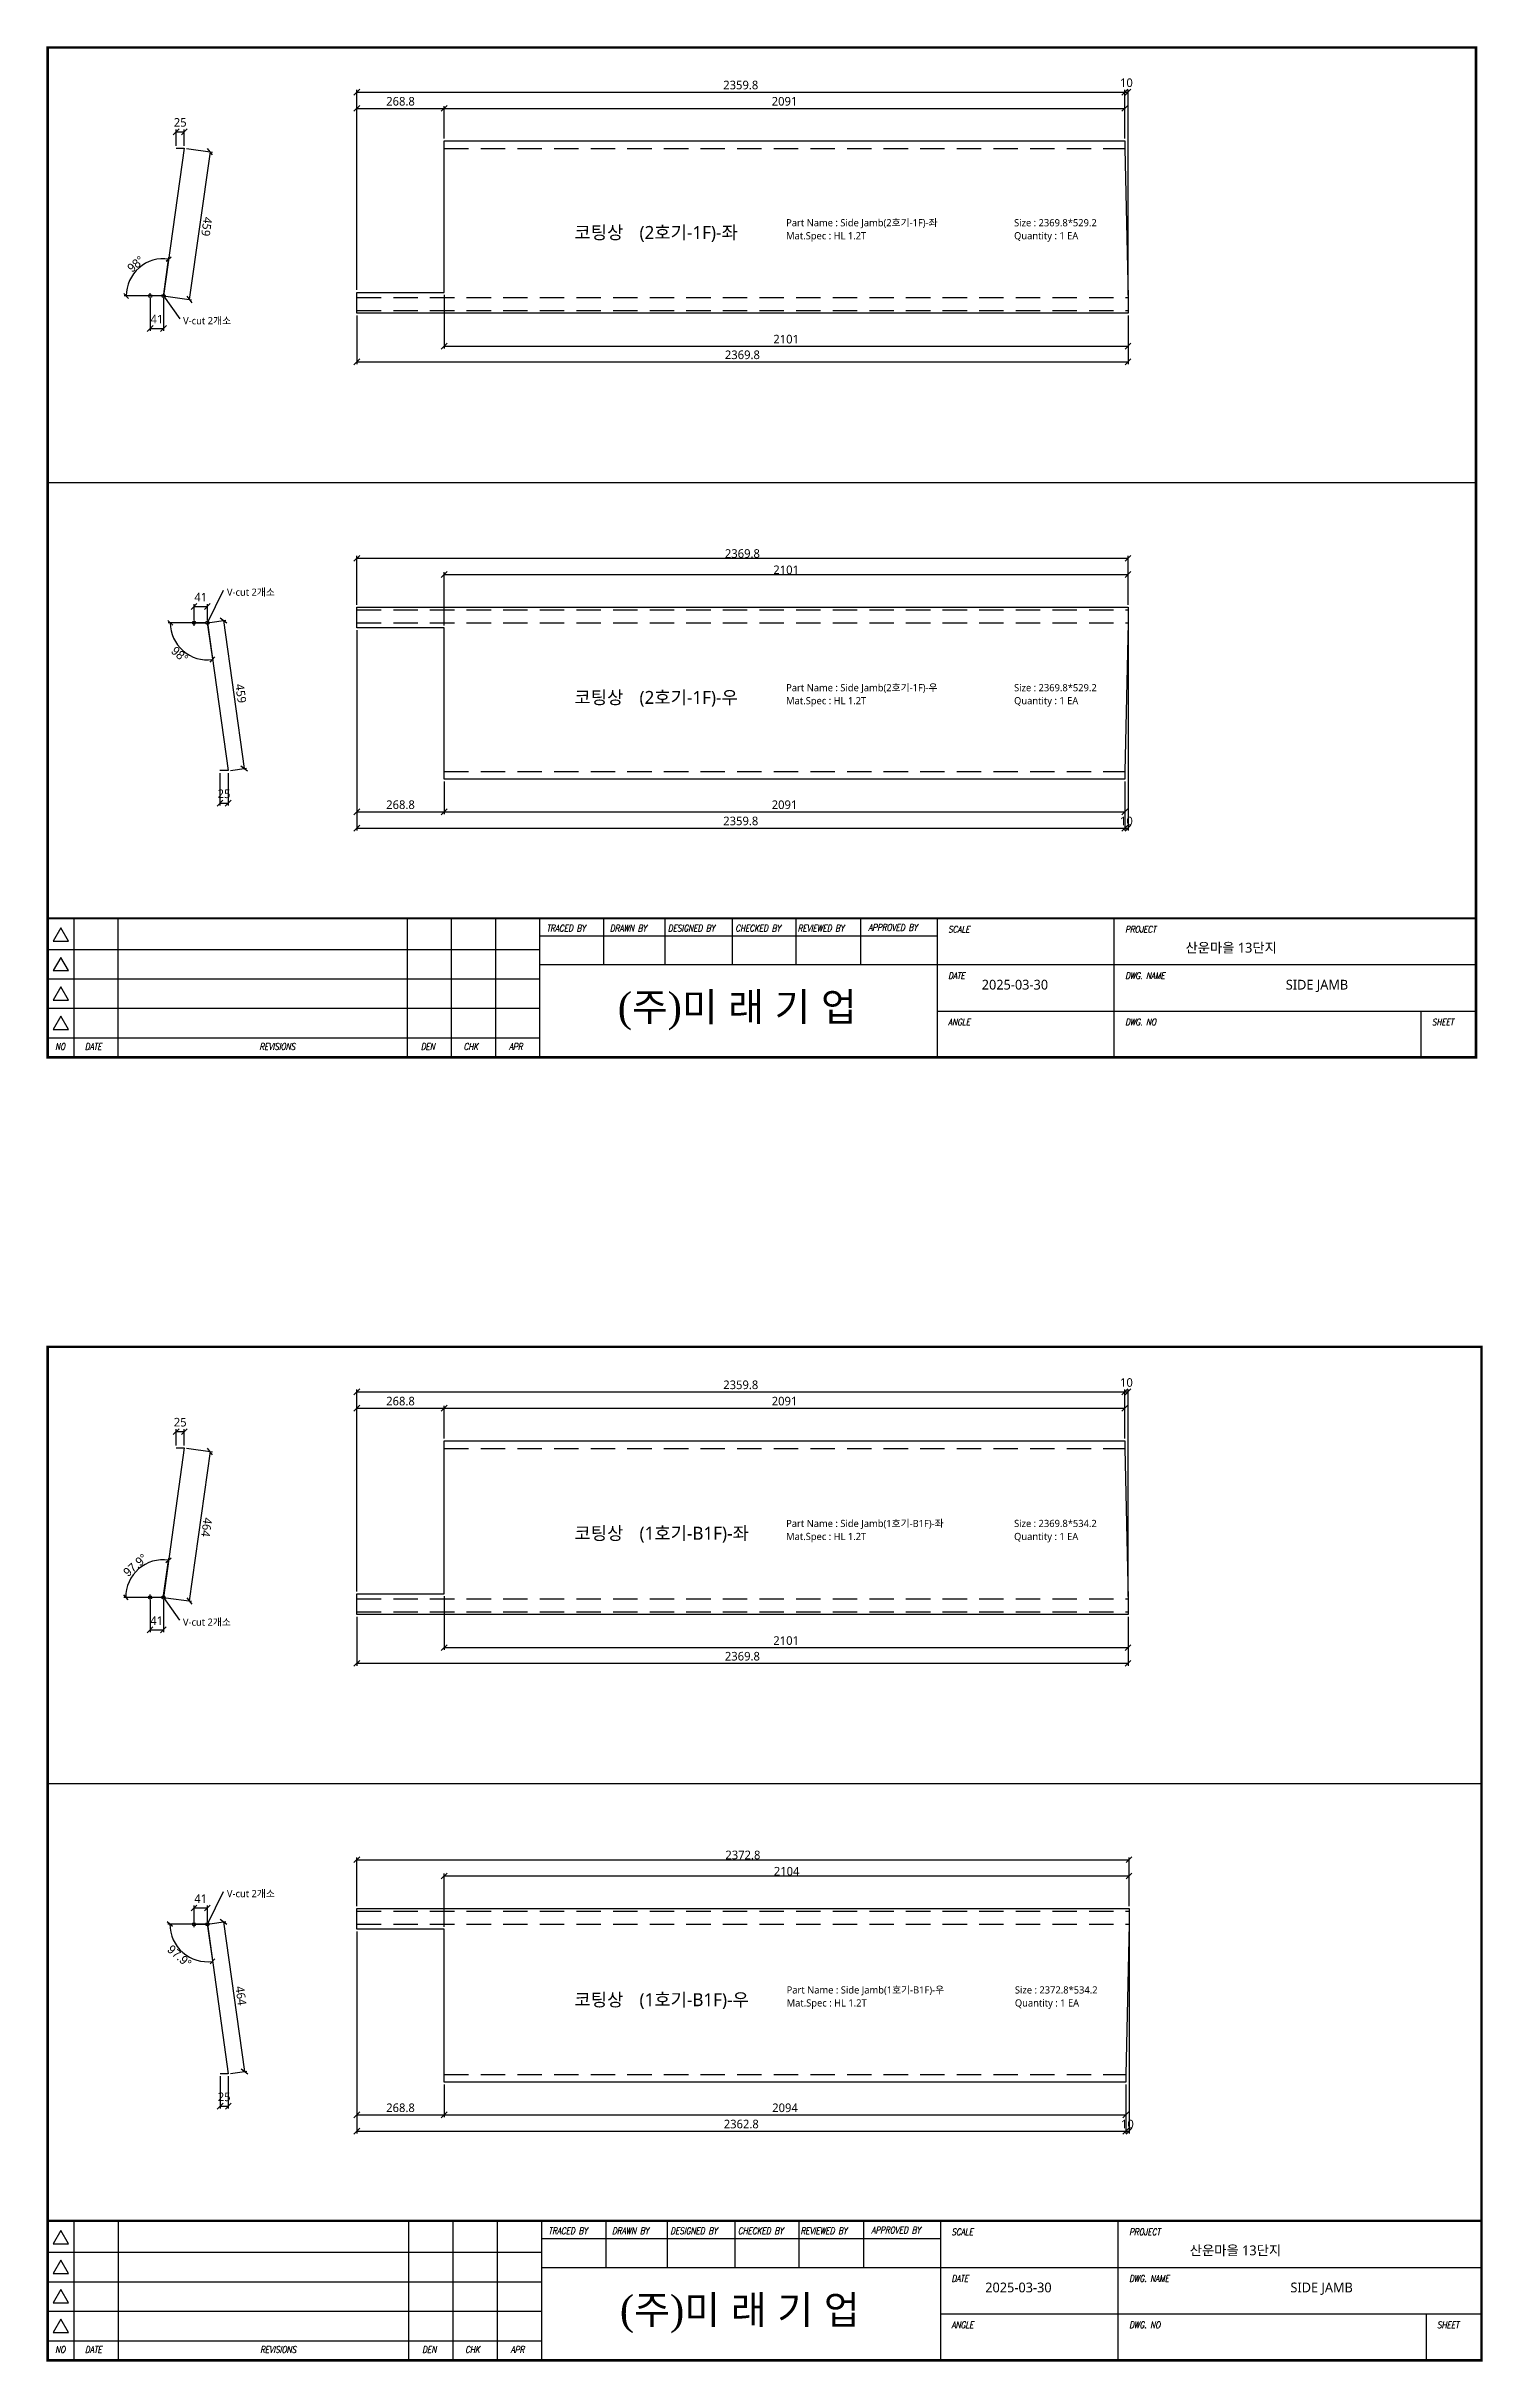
# Model space of a CAD drawing. Extents: x 674 to 10492, y -109346 to 1748.
# Drawn here: x 6046 to 10459, y -89345 to -82228 of the extents above; entities that cross this region are included whole.
import ezdxf
from ezdxf.enums import TextEntityAlignment as Align

# ---------------------------------------------------------------- set-up
doc = ezdxf.new("R2010")
doc.units = 0
doc.header["$LTSCALE"] = 10
doc.header["$MEASUREMENT"] = 0
doc.linetypes.add('DASHED2', pattern=[0.375, 0.25, -0.125])
doc.layers.get('0').update_dxf_attribs({"linetype": 'CONTINUOUS'})
for name, color, linetype in [('22', 8, 'DASHED2'), ('dim', 3, 'CONTINUOUS'), ('FROM', 7, 'CONTINUOUS'), ('레이져', 7, 'CONTINUOUS')]:
    doc.layers.add(name, color=color, linetype=linetype)
doc.styles.add('G1', font='batang.ttc', dxfattribs={"height": 20})
doc.styles.add('ITALICT', font='italict')
doc.styles.add('JKW', font='')
doc.styles.add('MIRAESTYLE', font='gulim.ttc')
doc.styles.add('YCKIM', font='gulim.ttc')
doc.styles.get('JKW').set_extended_font_data('NanumGothic')
doc.dimstyles.new('MIRAE', dxfattribs={"dimscale": 100, "dimtxt": 0.25, "dimasz": 0.15, "dimexe": 0.06, "dimexo": 0.06, "dimgap": 0.07, "dimtad": 1, "dimdec": 1, "dimtxsty": 'YCKIM', "dimblk": 'OBLIQUE', "dimcen": 2.5, "dimclrd": 3, "dimclre": 3, "dimclrt": 256, "dimadec": 1, "dimazin": 3, "dimtfac": 0.5, "dimtix": 1, "dimtmove": 0, "dimatfit": 3, "dimldrblk": 'OBLIQUE'})
doc.dimstyles.get("Standard").update_dxf_attribs({"dimtxt": 2.5, "dimasz": 2.5, "dimexe": 1.25, "dimexo": 0.625, "dimtad": 1, "dimtxsty": 'MIRAESTYLE', "dimcen": 2.5, "dimazin": 3, "dimtfac": 1, "dimtmove": 0, "dimatfit": 3})
doc.dimstyles.new('미래', dxfattribs={"dimscale": 120, "dimtxt": 0.2, "dimasz": 0.15, "dimexe": 0.06, "dimexo": 0.06, "dimgap": 0.07, "dimtad": 1, "dimdec": 1, "dimlfac": -1, "dimtxsty": 'JKW', "dimblk": 'OBLIQUE', "dimcen": 2.5, "dimclrd": 3, "dimclre": 3, "dimclrt": 256, "dimadec": 1, "dimazin": 2, "dimtfac": 0.5, "dimtmove": 1, "dimatfit": 3, "dimarcsym": 1})

# ---------------------------------------------------------------- blocks, each defined once
blk = doc.blocks.new('_OBLIQUE')
at = {"color": 0, "linetype": 'ByBlock'}
blk.add_line((-0.5, -0.5), (0.5, 0.5), dxfattribs=at)
blk = doc.blocks.new('3')
at = {"layer": 'FROM', "color": 7}
blk.add_line((25823.5, 11169), (25823.5, 11496.2), dxfattribs=at)
at = {"layer": 'FROM', "color": 2}
for p, q in [((25885.8, 11169), (25885.8, 11496.2)), ((25989.7, 11169), (25989.7, 11496.2)), ((26670, 11169), (26670, 11496.2)), ((26773.9, 11169), (26773.9, 11496.2)), ((26877.7, 11169), (26877.7, 11496.2)), ((25823.5, 11422.9), (26981.6, 11422.9)), ((25823.5, 11353.6), (26981.6, 11353.6)), ((25823.5, 11284.4), (26981.6, 11284.4)), ((25823.5, 11215.1), (26981.6, 11215.1))]:
    blk.add_line(p, q, dxfattribs=at)
at = {"layer": 'FROM', "color": 0}
for p, q in [((26981.6, 11169), (26981.6, 11496.2)), ((26981.6, 11454.7), (27915.7, 11454.7)), ((27131.3, 11496.2), (27131.3, 11387.2)), ((27276.5, 11387.2), (27276.5, 11496.2)), ((27434, 11496.2), (27434, 11387.2)), ((27583.7, 11496.2), (27583.7, 11387.2)), ((27735.3, 11496.2), (27735.3, 11387.2)), ((27915.7, 11496.2), (27915.7, 11169)), ((28332.2, 11169), (28332.2, 11496.2)), ((26981.6, 11387.2), (29183.5, 11387.2)), ((27915.7, 11278.1), (29183.5, 11278.1))]:
    blk.add_line(p, q, dxfattribs=at)
at = {"layer": 'FROM'}
blk.add_line((29053.7, 11278.1), (29053.7, 11169), dxfattribs=at)
at = {"layer": 'FROM', "color": 0, "const_width": 5.89}
blk.add_lwpolyline([(25823.5, 11169), (29183.5, 11169), (29183.5, 13545), (25823.5, 13545)], close=True, dxfattribs=at)
at = {"layer": 'FROM', "color": 0, "const_width": 4.87}
blk.add_lwpolyline([(25823.5, 11496.2), (29183.5, 11496.2)], dxfattribs=at)
at = {"layer": 'FROM', "color": 2}
for points in [[(25854.7, 11473.5), (25836.7, 11442.3), (25872.7, 11442.3)], [(25854.7, 11404.3), (25836.7, 11373.1), (25872.7, 11373.1)], [(25854.7, 11335), (25836.7, 11303.8), (25872.7, 11303.8)], [(25854.7, 11265.7), (25836.7, 11234.6), (25872.7, 11234.6)]]:
    blk.add_lwpolyline(points, close=True, dxfattribs=at)
at = {"layer": 'FROM', "color": 4, "style": 'ITALICT', "width": 0.8}
for s, height, p in [('TRACED BY', 15.58, (26997.2, 11465)), ('DRAWN BY', 15.58, (27146.3, 11465)), ('DESIGNED BY', 15.583, (27282.8, 11465)), ('CHECKED BY', 15.58, (27441.2, 11465)), ('REVIEWED BY', 15.583, (27587.9, 11465)), ('APPROVED BY', 15.583, (27753.8, 11466.9)), ('SCALE', 15.58, (27941.7, 11462.5)), ('PROJECT', 15.58, (28358.1, 11462.5)), ('DATE', 15.58, (27941.7, 11353.4)), ('DWG. NAME', 15.58, (28358.1, 11353.4)), ('ANGLE', 15.58, (27941.7, 11244.4)), ('DWG. NO', 15.58, (28358.1, 11244.4)), ('SHEET', 15.58, (29079.6, 11244.4)), ('NO', 15.58, (25841.2, 11186.7)), ('DATE', 15.58, (25911.2, 11186.7)), ('REVISIONS', 15.58, (26321.6, 11186.7)), ('DEN', 15.58, (26701.4, 11186.7)), ('CHK', 15.58, (26802.1, 11186.7)), ('APR', 15.58, (26908.6, 11186.7))]:
    blk.add_text(s, height=height, dxfattribs=at).set_placement(p)
blk = doc.blocks.new('side_frame')
at = {"color": 8}
blk.add_line((4556.9, 1833.1), (0, 1833.1), dxfattribs=at)
at = {"xscale": 1.356231088589885, "yscale": 1.356231088589885, "zscale": 1.356231088589885}
blk.add_blockref('3', (-35022.6, -15147.7), dxfattribs=at)
at = {"style": 'G1'}
blk.add_text('(주)미 래 기 업', height=90.59, dxfattribs=at).set_placement((2199.9, 152.1), align=Align.MIDDLE)

msp = doc.modelspace()

# ---------------------------------------------------------------- linework, layer by layer
for p, q in [((6470, -82541), (6406.32, -82995.56)), ((6445, -82541), (6470, -82541)), ((6365.32, -82995.56), (6365.32, -82986.56)), ((6406.32, -82995.56), (6365.32, -82995.56)), ((6500, -84009), (6500, -84000)), ((6500, -84000), (6541, -84000)), ((6541, -84000), (6604.68, -84454.56)), ((6604.68, -84454.56), (6579.68, -84454.56)), ((6470, -86536), (6405.83, -86995.54)), ((6445, -86536), (6470, -86536)), ((6364.83, -86995.54), (6364.83, -86986.54)), ((6405.83, -86995.54), (6364.83, -86995.54)), ((6500, -88009), (6500, -88000)), ((6500, -88000), (6541, -88000)), ((6541, -88000), (6605.17, -88459.54)), ((6605.17, -88459.54), (6580.17, -88459.54))]:
    msp.add_line(p, q)
at = {"color": 6}
for centre in [(6365.32, -82995.56), (6406.32, -82995.56), (6500, -84000), (6541, -84000), (6364.83, -86995.54), (6405.83, -86995.54), (6500, -88000), (6541, -88000)]:
    msp.add_circle(centre, 5, dxfattribs=at)
at = {"layer": '22', "ltscale": 30}
for p, q in [((7268.8, -82542.8), (9359.8, -82542.8)), ((7000, -83000), (9369.8, -83000)), ((7000, -83039.8), (9369.8, -83039.8)), ((7000, -83960.2), (9369.8, -83960.2)), ((7000, -84000), (9369.8, -84000)), ((7268.8, -84457.2), (9359.8, -84457.2)), ((7268.8, -86537.8), (9359.8, -86537.8)), ((7000, -87000), (9369.8, -87000)), ((7000, -87039.8), (9369.8, -87039.8)), ((7000, -87960.2), (9372.8, -87960.2)), ((7000, -88000), (9372.8, -88000)), ((7268.8, -88462.2), (9362.8, -88462.2))]:
    msp.add_line(p, q, dxfattribs=at)
at = {"layer": '레이져'}
for p, q in [((7268.8, -82519), (9359.8, -82519)), ((7268.8, -82542.8), (7268.8, -82519)), ((7268.8, -82984.4), (7268.8, -82542.8)), ((7268.8, -82542.8), (7268.8, -82542.8)), ((9359.8, -82519), (9359.8, -82542.8)), ((9359.8, -82542.8), (9369.8, -83000)), ((7000, -83000), (7000, -82984.4)), ((7000, -82984.4), (7268.8, -82984.4)), ((7000, -83039.8), (7000, -83000)), ((7000, -83048.2), (7000, -83039.8)), ((9369.8, -83048.2), (7000, -83048.2)), ((9369.8, -83000), (9369.8, -83039.8)), ((9369.8, -83039.8), (9369.8, -83048.2)), ((7000, -83951.8), (9369.8, -83951.8)), ((7000, -83960.2), (7000, -83951.8)), ((7000, -84000), (7000, -83960.2)), ((9369.8, -83951.8), (9369.8, -83960.2)), ((9369.8, -83960.2), (9369.8, -84000)), ((7000, -84015.6), (7000, -84000)), ((7268.8, -84015.6), (7000, -84015.6)), ((7268.8, -84457.2), (7268.8, -84015.6)), ((9369.8, -84000), (9359.8, -84457.2)), ((7268.8, -84481), (7268.8, -84457.2)), ((9359.8, -84457.2), (9359.8, -84481)), ((9359.8, -84481), (7268.8, -84481)), ((9359.8, -84481), (9359.8, -84481)), ((7268.8, -86514), (9359.8, -86514)), ((7268.8, -86537.8), (7268.8, -86514)), ((9359.8, -86514), (9359.8, -86537.8)), ((7268.8, -86984.4), (7268.8, -86537.8)), ((7268.8, -86537.8), (7268.8, -86537.8)), ((9359.8, -86537.8), (9369.8, -87000)), ((7000, -87000), (7000, -86984.4)), ((7000, -86984.4), (7268.8, -86984.4)), ((7000, -87039.8), (7000, -87000)), ((9369.8, -87000), (9369.8, -87039.8)), ((7000, -87048.2), (7000, -87039.8)), ((9369.8, -87048.2), (7000, -87048.2)), ((9369.8, -87039.8), (9369.8, -87048.2)), ((7000, -87951.8), (9372.8, -87951.8)), ((7000, -87960.2), (7000, -87951.8)), ((9372.8, -87951.8), (9372.8, -87960.2)), ((7000, -88000), (7000, -87960.2)), ((7000, -88015.6), (7000, -88000)), ((7268.8, -88015.6), (7000, -88015.6)), ((7268.8, -88462.2), (7268.8, -88015.6)), ((9372.8, -88000), (9362.8, -88462.2)), ((9372.8, -87960.2), (9372.8, -88000)), ((7268.8, -88486), (7268.8, -88462.2)), ((9362.8, -88486), (7268.8, -88486)), ((9362.8, -88462.2), (9362.8, -88486)), ((9362.8, -88486), (9362.8, -88486))]:
    msp.add_line(p, q, dxfattribs=at)

# ---------------------------------------------------------------- block references
for p, xscale, yscale in [((6050, -85335.8, 0.96), 0.9631768953068592, 0.9631768953068592), ((6050, -89340.8, 0.97), 0.9667870036101083, 0.9667870036101083)]:
    msp.add_blockref('side_frame', p, dxfattribs=dict(xscale=xscale, yscale=yscale))

# ---------------------------------------------------------------- texts
at = {"style": 'JKW'}
for s, height, p in [('Part Name : Side Jamb(2호기-1F)-좌', 22, (8319.3, -82770.43)), ('Size : 2369.8*529.2 ', 22, (9019.63, -82770.43)), ('코팅상', 40, (7668.8, -82800.43)), ('Mat.Spec : HL 1.2T ', 22, (8319.3, -82810.43)), ('Quantity : 1 EA ', 22, (9019.63, -82810.43)), ('Part Name : Side Jamb(2호기-1F)-우', 22, (8319.3, -84199.5)), ('Size : 2369.8*529.2 ', 22, (9019.63, -84199.5)), ('코팅상', 40, (7668.8, -84229.5)), ('Mat.Spec : HL 1.2T ', 22, (8319.3, -84239.5)), ('Quantity : 1 EA ', 22, (9019.63, -84239.5)), ('산운마을 13단지', 30, (9546.33, -84998.69)), ('2025-03-30', 30, (8920.27, -85112.34)), ('SIDE JAMB', 30, (9854.55, -85112.34)), ('코팅상', 40, (7668.8, -86798.26)), ('Part Name : Side Jamb(1호기-B1F)-좌', 22, (8319.3, -86768.26)), ('Mat.Spec : HL 1.2T ', 22, (8319.3, -86808.26)), ('Size : 2369.8*534.2 ', 22, (9019.63, -86768.26)), ('Quantity : 1 EA ', 22, (9019.63, -86808.26)), ('코팅상', 40, (7668.8, -88232)), ('Part Name : Side Jamb(1호기-B1F)-우', 22, (8320.8, -88202)), ('Mat.Spec : HL 1.2T ', 22, (8320.8, -88242)), ('Size : 2372.8*534.2 ', 22, (9022.13, -88202)), ('Quantity : 1 EA ', 22, (9022.13, -88242)), ('산운마을 13단지', 30, (9559.44, -89002.42)), ('2025-03-30', 30, (8931.03, -89116.51)), ('SIDE JAMB', 30, (9868.81, -89116.51))]:
    msp.add_text(s, height=height, dxfattribs=at).set_placement(p, align=Align.MIDDLE_LEFT)
at = {"char_height": 22, "attachment_point": 1, "style": 'JKW'}
for insert in [(6466.32, -83060.56), (6601, -83895), (6465.83, -87060.54), (6601, -87895)]:
    msp.add_mtext('V-cut 2개소', dxfattribs=dict(at, insert=insert))
at = {"layer": '레이져', "style": 'JKW'}
for s, p in [('(2호기-1F)-좌', (7868.8, -82800.43)), ('(2호기-1F)-우', (7868.8, -84229.5)), ('(1호기-B1F)-좌', (7868.8, -86798.26)), ('(1호기-B1F)-우', (7868.8, -88232))]:
    msp.add_text(s, height=40, dxfattribs=at).set_placement(p, align=Align.MIDDLE_LEFT)

# ---------------------------------------------------------------- dimensions: what is measured, and where the dimension line sits
for base, line1, line2 in [((6391.99, -82881.92), ((6365.32, -82995.56), (6406.32, -82995.56)), ((6406.32, -82995.56), (6470, -82541))), ((6531.67, -84113.64), ((6541, -84000), (6604.68, -84454.56)), ((6541, -84000), (6500, -84000))), ((6391.62, -86880.66), ((6364.83, -86995.54), (6405.83, -86995.54)), ((6405.83, -86995.54), (6470, -86536))), ((6531.79, -88114.89), ((6541, -88000), (6605.17, -88459.54)), ((6541, -88000), (6500, -88000)))]:
    msp.add_angular_dim_2l(base=base, line1=line1, line2=line2, dimstyle='mirae', override={"dimtxt": 0.27, "dimgap": 0.02, "dimdec": 0, "dimlfac": 1, "dimdsep": 46, "dimclrt": 7}).render()
at = {"layer": 'dim'}
for base, p1, p2, override in [((7000, -82369), (7000, -82984.4), (9359.8, -82519), {"dimtxt": 0.22, "dimgap": 0.07, "dimdec": 1, "dimlfac": 1, "dimdsep": 46, "dimclrt": 7}), ((9359.8, -82369), (9359.8, -82519), (9369.8, -83000), {"dimtxt": 0.22, "dimgap": 0.07, "dimdec": 1, "dimlfac": 1, "dimdsep": 46, "dimclrt": 7}), ((7000, -82419), (7000, -82984.4), (7268.8, -82519), {"dimtxt": 0.22, "dimgap": 0.07, "dimdec": 1, "dimlfac": 1, "dimdsep": 46, "dimclrt": 7}), ((7268.8, -82419), (7268.8, -82519), (9359.8, -82519), {"dimtxt": 0.22, "dimgap": 0.07, "dimdec": 1, "dimlfac": 1, "dimdsep": 46, "dimclrt": 7}), ((6445, -82491), (6445, -82541), (6470, -82541), {"dimtxt": 0.22, "dimgap": 0.07, "dimdec": 1, "dimlfac": 1, "dimdsep": 46, "dimclrt": 7}), ((6365.32, -83095.56), (6365.32, -82995.56), (6406.32, -82995.56), {"dimtxt": 0.22, "dimgap": 0.07, "dimdec": 1, "dimlfac": 1, "dimdsep": 46, "dimclrt": 7}), ((7000, -83198.2), (7000, -83048.2), (9369.8, -83048.2), {"dimtxt": 0.22, "dimgap": 0.07, "dimdec": 1, "dimlfac": 1, "dimdsep": 46, "dimclrt": 7}), ((7268.8, -83150), (7268.8, -82984.4), (9369.8, -83048.2), {"dimtxt": 0.22, "dimgap": 0.07, "dimdec": 1, "dimlfac": 1, "dimdsep": 46, "dimclrt": 7}), ((7000, -83801.8), (7000, -83951.8), (9369.8, -83951.8), {"dimtxt": 0.22, "dimgap": 0.01, "dimdec": 1, "dimlfac": 1, "dimdsep": 46, "dimclrt": 7}), ((7268.8, -83851.8), (7268.8, -84015.6), (9369.8, -83951.8), {"dimtxt": 0.22, "dimgap": 0.01, "dimdec": 1, "dimlfac": 1, "dimdsep": 46, "dimclrt": 7}), ((6500, -83950), (6500, -84000), (6541, -84000), {"dimtxt": 0.22, "dimgap": 0.07, "dimdec": 1, "dimlfac": 1, "dimdsep": 46, "dimclrt": 7}), ((7000, -84581), (7000, -84015.6), (7268.8, -84481), {"dimtxt": 0.22, "dimgap": 0.07, "dimdec": 1, "dimlfac": 1, "dimdsep": 46, "dimclrt": 7}), ((7000, -84631), (7000, -84015.6), (9359.8, -84481), {"dimtxt": 0.22, "dimgap": 0.07, "dimdec": 1, "dimlfac": 1, "dimdsep": 46, "dimclrt": 7}), ((9359.8, -84631), (9359.8, -84481), (9369.8, -84000), {"dimtxt": 0.22, "dimgap": 0.01, "dimdec": 1, "dimlfac": 1, "dimdsep": 46, "dimclrt": 7}), ((6579.68, -84554.56), (6579.68, -84454.56), (6604.68, -84454.56), {"dimtxt": 0.22, "dimgap": 0.07, "dimdec": 1, "dimlfac": 1, "dimdsep": 46, "dimclrt": 7}), ((7268.8, -84581), (7268.8, -84481), (9359.8, -84481), {"dimtxt": 0.22, "dimgap": 0.07, "dimdec": 1, "dimlfac": 1, "dimdsep": 46, "dimclrt": 7}), ((9359.8, -86364), (9359.8, -86514), (9369.8, -87000), {"dimtxt": 0.22, "dimgap": 0.07, "dimdec": 1, "dimlfac": 1, "dimdsep": 46, "dimclrt": 7}), ((7000, -86364), (7000, -86984.4), (9359.8, -86514), {"dimtxt": 0.22, "dimgap": 0.07, "dimdec": 1, "dimlfac": 1, "dimdsep": 46, "dimclrt": 7}), ((7000, -86414), (7000, -86984.4), (7268.8, -86514), {"dimtxt": 0.22, "dimgap": 0.07, "dimdec": 1, "dimlfac": 1, "dimdsep": 46, "dimclrt": 7}), ((7268.8, -86414), (7268.8, -86514), (9359.8, -86514), {"dimtxt": 0.22, "dimgap": 0.07, "dimdec": 1, "dimlfac": 1, "dimdsep": 46, "dimclrt": 7}), ((6445, -86486), (6445, -86536), (6470, -86536), {"dimtxt": 0.22, "dimgap": 0.07, "dimdec": 1, "dimlfac": 1, "dimdsep": 46, "dimclrt": 7}), ((6364.83, -87095.54), (6364.83, -86995.54), (6405.83, -86995.54), {"dimtxt": 0.22, "dimgap": 0.07, "dimdec": 1, "dimlfac": 1, "dimdsep": 46, "dimclrt": 7}), ((7268.8, -87150), (7268.8, -86984.4), (9369.8, -87048.2), {"dimtxt": 0.22, "dimgap": 0.07, "dimdec": 1, "dimlfac": 1, "dimdsep": 46, "dimclrt": 7}), ((7000, -87198.2), (7000, -87048.2), (9369.8, -87048.2), {"dimtxt": 0.22, "dimgap": 0.07, "dimdec": 1, "dimlfac": 1, "dimdsep": 46, "dimclrt": 7}), ((7000, -87801.8), (7000, -87951.8), (9372.8, -87951.8), {"dimtxt": 0.22, "dimgap": 0.01, "dimdec": 1, "dimlfac": 1, "dimdsep": 46, "dimclrt": 7}), ((7268.8, -87851.8), (7268.8, -88015.6), (9372.8, -87951.8), {"dimtxt": 0.22, "dimgap": 0.01, "dimdec": 1, "dimlfac": 1, "dimdsep": 46, "dimclrt": 7}), ((6500, -87950), (6500, -88000), (6541, -88000), {"dimtxt": 0.22, "dimgap": 0.07, "dimdec": 1, "dimlfac": 1, "dimdsep": 46, "dimclrt": 7}), ((7000, -88586), (7000, -88015.6), (7268.8, -88486), {"dimtxt": 0.22, "dimgap": 0.07, "dimdec": 1, "dimlfac": 1, "dimdsep": 46, "dimclrt": 7}), ((7000, -88636), (7000, -88015.6), (9362.8, -88486), {"dimtxt": 0.22, "dimgap": 0.07, "dimdec": 1, "dimlfac": 1, "dimdsep": 46, "dimclrt": 7}), ((9362.8, -88636), (9362.8, -88486), (9372.8, -88000), {"dimtxt": 0.22, "dimgap": 0.01, "dimdec": 1, "dimlfac": 1, "dimdsep": 46, "dimclrt": 7}), ((6580.17, -88559.54), (6580.17, -88459.54), (6605.17, -88459.54), {"dimtxt": 0.22, "dimgap": 0.07, "dimdec": 1, "dimlfac": 1, "dimdsep": 46, "dimclrt": 7}), ((7268.8, -88586), (7268.8, -88486), (9362.8, -88486), {"dimtxt": 0.22, "dimgap": 0.07, "dimdec": 1, "dimlfac": 1, "dimdsep": 46, "dimclrt": 7})]:
    msp.add_linear_dim(base=base, p1=p1, p2=p2, dimstyle='미래', override=override, dxfattribs=at).render()
for base, p1, p2, angle in [((6549.23, -82552.1), (6470, -82541), (6406.32, -82995.56), 262.025269), ((6590.52, -83993.06), (6541, -84000), (6604.68, -84454.56), 277.974731), ((6549.23, -86547.06), (6470, -86536), (6405.83, -86995.54), 262.050641), ((6590.52, -87993.09), (6541, -88000), (6605.17, -88459.54), 277.949359)]:
    msp.add_linear_dim(base=base, p1=p1, p2=p2, angle=angle, dimstyle='미래', override={"dimtxt": 0.22, "dimgap": 0.07, "dimdec": 1, "dimlfac": 1, "dimdsep": 46, "dimclrt": 7}, dxfattribs=at).render()

# ---------------------------------------------------------------- leaders
for points in [[(6406.32, -82995.56), (6456.32, -83065.56)], [(6541, -84000), (6591, -83900)], [(6405.83, -86995.54), (6455.83, -87065.54)], [(6541, -88000), (6591, -87900)]]:
    msp.add_leader(points, dimstyle='Standard', dxfattribs=at)

doc.saveas('drawing.dxf')
